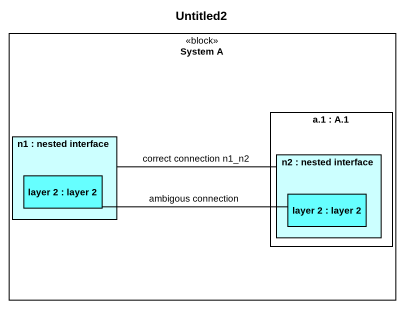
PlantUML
@startuml
title Untitled2
rectangle "System A" as System_A <<block>> {
  rectangle "n1 : nested interface" as n1 #CCFFFF {
    rectangle "layer 2 : layer 2" as layer_2 #66FFFF
  }
  rectangle "a.1 : A.1" as a_1 {
    rectangle "n2 : nested interface" as n2 #CCFFFF {
      rectangle "layer 2 : layer 2" as layer_2_2 #66FFFF
    }
  }
}
n1 -right- n2 : correct connection n1_n2
layer_2 -right- layer_2_2 : ambigous connection
@enduml
